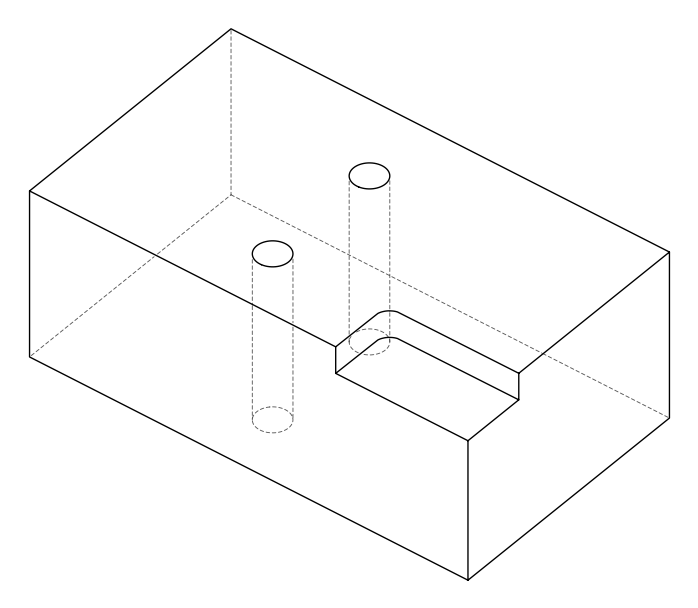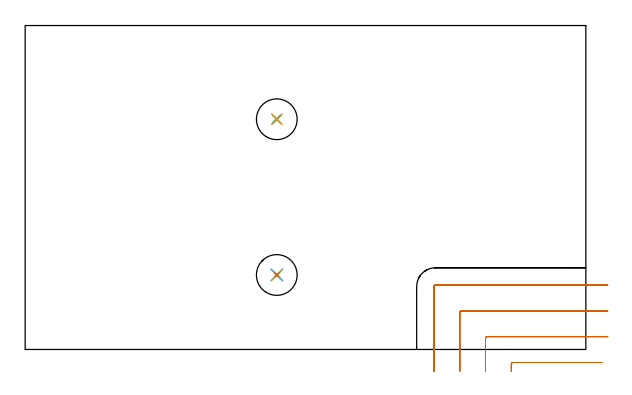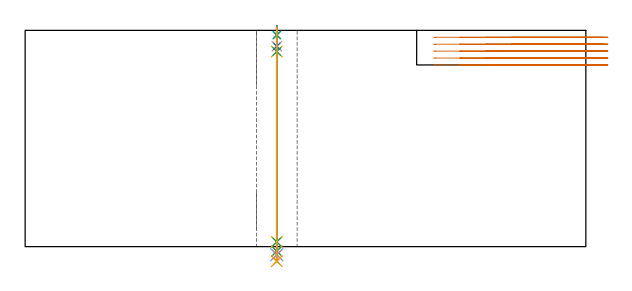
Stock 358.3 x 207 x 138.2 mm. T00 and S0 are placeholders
(PLAN: 11 operations, 9 tool changes, 8.9 min)
(1 MILL_CORNER_NOTCH_RECTANGULAR | CORNER_NOTCH_RECTANGULAR | UGT0201_105 | Follow Part, ap 5.5, ae 75% | 5.12 min | 124027 mm3)
(2 SPOT_DRILL | STEP1HOLE | NXT0321_9005460120000 | 0.05 min | 178 mm3)
(3 SPOT_DRILL_1 | STEP1HOLE_1 | NXT0321_9005460120000 | 0.05 min | 185 mm3)
(4 DRILL_BLIND_HOLE_INTO_CENTER | STEP1HOLE | NXT0301_039 | 0.05 min | 256 mm3)
(5 GUN_DRILL_THROUGH_HOLE | STEP1HOLE | UGT0307_002 | 0.62 min | 3605 mm3)
(6 SPADE_DRILL_TO_ENLARGE_THROUGH_HOLE | STEP1HOLE | UGT0306_007 | 0.58 min | 25456 mm3)
(7 DRILL_TO_ENLARGE_THROUGH_HOLE | STEP1HOLE | UGT0301_387 | 0.6 min | 43823 mm3)
(8 DRILL_BLIND_HOLE_INTO_CENTER_1 | STEP1HOLE_1 | NXT0301_039 | 0.05 min | 252 mm3)
(9 GUN_DRILL_THROUGH_HOLE_1 | STEP1HOLE_1 | UGT0307_002 | 0.62 min | 3613 mm3)
(10 SPADE_DRILL_TO_ENLARGE_THROUGH_HOLE_1 | STEP1HOLE_1 | UGT0306_007 | 0.58 min | 25461 mm3)
(11 DRILL_TO_ENLARGE_THROUGH_HOLE_1 | STEP1HOLE_1 | UGT0301_387 | 0.6 min | 43813 mm3)
(TOOL UGT0201_105 | End Mill 22 mm | D22 FL25 Z2)
(TOOL NXT0321_9005460120000 | NC Spot Drill, 142deg, 12mm, Carbide, Uncoated | D12 PA142 FL30 Z2)
(TOOL NXT0301_039 | Carbide Drill 6.8mm [860.1-0680-034A1-MM 2214] | D6.8 PA140 FL53 Z2)
(TOOL UGT0307_002 | Gun Drill 6 mm | D6 PA130 FL24 Z1)
(TOOL UGT0306_007 | Spade Drill 16.5mm | D16.5 PA132 FL10 Z2)
(TOOL UGT0301_387 | Twist Drill 26 mm | D26 PA118 FL165 Z2)
(OP 1 MILL_CORNER_NOTCH_RECTANGULAR)
G17 G21 G94 G90
T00 M6
G54
G17 G0 G90 X368.519 Y-8.3 S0 M3
G43 Z148.2 H0
Z133.78
G94 G1 X365.519 F250.
X311.794 F500.
G3 X310.7 Y-9.394 R1.1
G1 Y-11.
Y-14. F250.
G0 Z148.2
X372.3 Y8.2
Z133.78
G1 X369.3
X295.295 F500.
G3 X294.2 Y7.105 R1.1
G1 Y-11.
Y-14. F250.
G0 Z148.2
X372.3 Y24.7
Z133.78
G1 X369.3
X278.795 F500.
G3 X277.7 Y23.605 R1.1
G1 Y-11.
Y-14. F250.
G0 Z148.2
X372.3 Y41.2
Z133.78
G1 X369.3
X262.295 F500.
G3 X261.2 Y40.105 R1.1
G1 Y-11.
Y-14. F250.
G0 Z148.2
X368.519 Y-8.3
Z129.36
G1 X365.519
X311.794 F500.
G3 X310.7 Y-9.394 R1.1
G1 Y-11.
Y-14. F250.
G0 Z148.2
X372.3 Y8.2
Z129.36
G1 X369.3
X295.295 F500.
G3 X294.2 Y7.105 R1.1
G1 Y-11.
Y-14. F250.
G0 Z148.2
X372.3 Y24.7
Z129.36
G1 X369.3
X278.795 F500.
G3 X277.7 Y23.605 R1.1
G1 Y-11.
Y-14. F250.
G0 Z148.2
X372.3 Y41.2
Z129.36
G1 X369.3
X262.295 F500.
G3 X261.2 Y40.105 R1.1
G1 Y-11.
Y-14. F250.
G0 Z148.2
X368.519 Y-8.3
Z124.94
G1 X365.519
X311.794 F500.
G3 X310.7 Y-9.394 R1.1
G1 Y-11.
Y-14. F250.
G0 Z148.2
X372.3 Y8.2
Z124.94
G1 X369.3
X295.295 F500.
G3 X294.2 Y7.105 R1.1
G1 Y-11.
Y-14. F250.
G0 Z148.2
X372.3 Y24.7
Z124.94
G1 X369.3
X278.795 F500.
G3 X277.7 Y23.605 R1.1
G1 Y-11.
Y-14. F250.
G0 Z148.2
X372.3 Y41.2
Z124.94
G1 X369.3
X262.295 F500.
G3 X261.2 Y40.105 R1.1
G1 Y-11.
Y-14. F250.
G0 Z148.2
X368.519 Y-8.3
Z120.52
G1 X365.519
X311.794 F500.
G3 X310.7 Y-9.394 R1.1
G1 Y-11.
Y-14. F250.
G0 Z148.2
X372.3 Y8.2
Z120.52
G1 X369.3
X295.295 F500.
G3 X294.2 Y7.105 R1.1
G1 Y-11.
Y-14. F250.
G0 Z148.2
X372.3 Y24.7
Z120.52
G1 X369.3
X278.795 F500.
G3 X277.7 Y23.605 R1.1
G1 Y-11.
Y-14. F250.
G0 Z148.2
X372.3 Y41.2
Z120.52
G1 X369.3
X262.295 F500.
G3 X261.2 Y40.105 R1.1
G1 Y-11.
Y-14. F250.
G0 Z148.2
X368.519 Y-8.3
Z116.1
G1 X365.519
X311.794 F500.
G3 X310.7 Y-9.394 R1.1
G1 Y-11.
Y-14. F250.
G0 Z148.2
X372.3 Y8.2
Z116.1
G1 X369.3
X295.295 F500.
G3 X294.2 Y7.105 R1.1
G1 Y-11.
Y-14. F250.
G0 Z148.2
X372.3 Y24.7
Z116.1
G1 X369.3
X278.795 F500.
G3 X277.7 Y23.605 R1.1
G1 Y-11.
Y-14. F250.
G0 Z148.2
X372.3 Y41.2
Z116.1
G1 X369.3
X262.295 F500.
G3 X261.2 Y40.105 R1.1
G1 Y-11.
Y-14. F250.
G0 Z148.2
M5
M2
(OP 2 SPOT_DRILL)
G17 G21 G94 G90
T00 M6
G54
G17 G0 G90 X160.8 Y47.6 S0 M3
G43 Z148.2 H0
G94 G81 G98 Z135.2 F250. R141.2
G80
M5
M2
(OP 3 SPOT_DRILL_1)
G17 G21 G94 G90
T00 M6
G54
G17 G0 G90 X160.8 Y147.1 S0 M3
G43 Z148.2 H0
G94 G81 G98 Z135.2 F250. R141.2
G80
M5
M2
(OP 4 DRILL_BLIND_HOLE_INTO_CENTER)
G17 G21 G94 G90
T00 M6
G54
G17 G0 G90 X160.8 Y47.6 S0 M3
G43 Z148.2 H1
G94 G81 G98 Z128. F250. R140.2
G80
M5
M2
(OP 5 GUN_DRILL_THROUGH_HOLE)
G17 G21 G94 G90
T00 M6
G54
G17 G0 G90 X160.8 Y47.6 M8
G43 Z148.2 H0
Z135.332
S716 M3
G94 G1 Z124.693 F125. M26
G4 X.084
Z3. F250.
G4 X.084
Z-2.899 F125.
G4 X.084
M5
M9
G0 Z135.332
Z148.2
M2
(OP 6 SPADE_DRILL_TO_ENLARGE_THROUGH_HOLE)
G17 G21 G94 G90
T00 M6
G54
G17 G0 G90 X160.8 Y47.6 S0 M3
G43 Z148.2 H0
G94 G73 G98 Z-5.173 F250. Q15.93 R140.2
G80
M5
M2
(OP 7 DRILL_TO_ENLARGE_THROUGH_HOLE)
G17 G21 G94 G90
T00 M6
G54
G17 G0 G90 X160.8 Y47.6 S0 M3
G43 Z148.2 H0
G94 G73 G98 Z-9.311 F250. Q24.585 R140.2
G80
M5
M2
(OP 8 DRILL_BLIND_HOLE_INTO_CENTER_1)
G17 G21 G94 G90
T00 M6
G54
G17 G0 G90 X160.8 Y147.1 S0 M3
G43 Z148.2 H1
G94 G81 G98 Z128. F250. R140.2
G80
M5
M2
(OP 9 GUN_DRILL_THROUGH_HOLE_1)
G17 G21 G94 G90
T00 M6
G54
G17 G0 G90 X160.8 Y147.1 M8
G43 Z148.2 H0
Z135.332
S716 M3
G94 G1 Z124.693 F125. M26
G4 X.084
Z3. F250.
G4 X.084
Z-2.899 F125.
G4 X.084
M5
M9
G0 Z135.332
Z148.2
M2
(OP 10 SPADE_DRILL_TO_ENLARGE_THROUGH_HOLE_1)
G17 G21 G94 G90
T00 M6
G54
G17 G0 G90 X160.8 Y147.1 S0 M3
G43 Z148.2 H0
G94 G73 G98 Z-5.173 F250. Q15.93 R140.2
G80
M5
M2
(OP 11 DRILL_TO_ENLARGE_THROUGH_HOLE_1)
G17 G21 G94 G90
T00 M6
G54
G17 G0 G90 X160.8 Y147.1 S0 M3
G43 Z148.2 H0
G94 G73 G98 Z-9.311 F250. Q24.585 R140.2
G80
M5
M2
